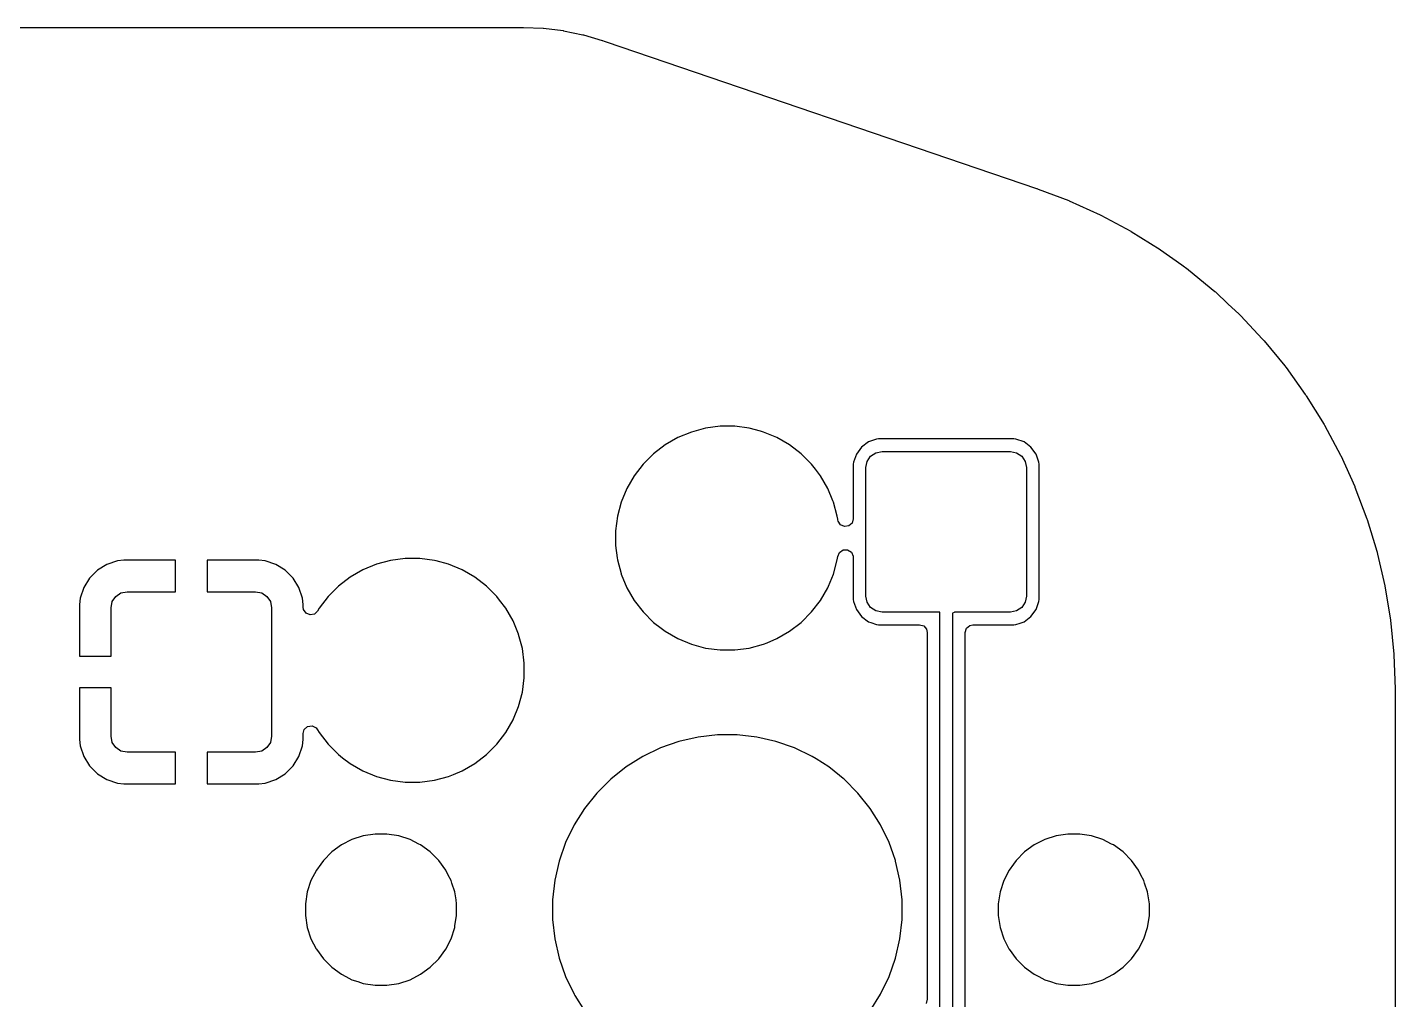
# Model space of a CAD drawing. Extents: x 51 to 261, y -150 to -32.
# Drawn here: x 132.66 to 154.38, y -72.04 to -56.6 of the extents above; entities that cross this region are included whole.
import ezdxf

# ---------------------------------------------------------------- set-up
doc = ezdxf.new("R2010")
doc.units = 0
doc.layers.add('BLACK', color=7, linetype='CONTINUOUS')

msp = doc.modelspace()

# ---------------------------------------------------------------- linework, layer by layer
at = {"layer": 'BLACK', "linetype": 'CONTINUOUS'}
for p, q in [((119.012952, -56.595913), (140.505016, -56.595913)), ((140.505016, -56.595913), (140.529388, -56.595913)), ((140.529388, -56.595913), (140.534476, -56.596017)), ((140.534476, -56.596017), (140.846647, -56.608837)), ((140.846647, -56.608837), (140.856791, -56.609672)), ((140.856791, -56.609672), (141.164315, -56.647738)), ((141.164315, -56.647738), (141.174351, -56.649401)), ((141.174351, -56.649401), (141.477741, -56.712569)), ((141.477741, -56.712569), (141.487583, -56.715044)), ((141.487583, -56.715044), (141.787348, -56.803645)), ((141.787348, -56.803645), (141.792119, -56.805162)), ((141.792119, -56.805162), (141.815131, -56.813004)), ((141.815131, -56.813004), (141.815131, -56.813003)), ((141.815131, -56.813003), (141.848648, -56.824425)), ((141.848648, -56.824425), (141.848687, -56.824437)), ((141.848687, -56.824437), (148.68402, -59.153588)), ((148.68402, -59.153588), (148.687834, -59.154958)), ((148.687834, -59.154958), (148.709592, -59.163175)), ((148.709592, -59.163175), (149.195787, -59.346789)), ((149.195787, -59.346789), (149.203234, -59.349882)), ((149.203234, -59.349882), (149.695751, -59.573664)), ((149.695751, -59.573664), (149.703005, -59.57725)), ((149.703005, -59.57725), (150.179847, -59.83273)), ((150.179847, -59.83273), (150.186862, -59.83679)), ((150.186862, -59.83679), (150.645974, -60.122865)), ((150.645974, -60.122865), (150.652678, -60.127352)), ((150.652678, -60.127352), (150.98807, -60.368118)), ((150.98807, -60.368118), (151.092129, -60.442818)), ((151.092129, -60.442818), (151.098556, -60.447757)), ((151.098556, -60.447757), (151.516458, -60.79126)), ((151.516458, -60.79126), (151.522548, -60.796609)), ((151.522548, -60.796609), (151.728487, -60.989762)), ((151.728487, -60.989762), (151.893278, -61.144323)), ((151.893278, -61.144323), (151.917106, -61.166671)), ((151.917106, -61.166671), (151.922827, -61.1724)), ((151.922827, -61.1724), (152.273553, -61.54734)), ((152.273553, -61.54734), (152.292372, -61.567458)), ((152.292372, -61.567458), (152.297711, -61.573554)), ((152.297711, -61.573554), (152.624393, -61.972072)), ((152.624393, -61.972072), (152.640645, -61.991897)), ((152.640645, -61.991897), (152.645557, -61.998304)), ((152.645557, -61.998304), (152.950871, -62.424811)), ((152.950871, -62.424811), (152.960453, -62.438196)), ((152.960453, -62.438196), (152.964952, -62.444938)), ((152.964952, -62.444938), (153.250405, -62.904413)), ((143.427293, -62.961745), (143.202468, -63.021987)), ((143.658033, -62.931368), (143.427293, -62.961745)), ((143.658038, -62.931367), (143.658033, -62.931368)), ((143.658044, -62.931367), (143.658038, -62.931367)), ((143.890788, -62.931367), (143.658044, -62.931367)), ((143.890793, -62.931367), (143.890788, -62.931367)), ((143.890798, -62.931368), (143.890793, -62.931367)), ((144.121538, -62.961745), (143.890798, -62.931368)), ((144.121541, -62.961745), (144.121538, -62.961745)), ((144.121542, -62.961746), (144.121541, -62.961745)), ((144.29894, -63.00928), (144.121542, -62.961746)), ((153.250405, -62.904413), (153.254456, -62.911434)), ((153.254456, -62.911434), (153.509301, -63.388615)), ((142.987439, -63.111055), (142.785891, -63.22742)), ((142.987455, -63.111047), (142.987439, -63.111055)), ((143.202468, -63.021987), (142.987455, -63.111047)), ((144.346363, -63.021987), (144.29894, -63.00928)), ((144.561376, -63.111047), (144.346363, -63.021987)), ((144.561392, -63.111055), (144.561376, -63.111047)), ((144.76294, -63.22742), (144.561392, -63.111055)), ((146.014172, -63.179603), (145.903691, -63.261142)), ((146.143774, -63.134252), (146.014172, -63.179603)), ((146.143776, -63.134252), (146.143774, -63.134252)), ((146.174548, -63.131367), (146.143776, -63.134252)), ((146.174552, -63.131367), (146.174548, -63.131367)), ((148.32428, -63.131367), (146.174552, -63.131367)), ((148.324284, -63.131367), (148.32428, -63.131367)), ((148.355056, -63.134252), (148.324284, -63.131367)), ((148.484659, -63.179603), (148.355056, -63.134252)), ((148.484661, -63.179604), (148.484659, -63.179603)), ((148.595141, -63.261142), (148.484661, -63.179604)), ((142.601229, -63.369115), (142.436664, -63.53368)), ((142.601236, -63.369109), (142.601229, -63.369115)), ((142.785875, -63.227431), (142.601236, -63.369109)), ((142.785891, -63.22742), (142.785875, -63.227431)), ((144.762943, -63.227422), (144.76294, -63.22742)), ((144.762948, -63.227425), (144.762943, -63.227422)), ((144.762954, -63.227429), (144.762948, -63.227425)), ((144.762956, -63.227431), (144.762954, -63.227429)), ((144.947595, -63.369109), (144.762956, -63.227431)), ((144.947602, -63.369115), (144.947595, -63.369109)), ((145.112167, -63.53368), (144.947602, -63.369115)), ((145.822152, -63.371623), (145.776801, -63.501225)), ((145.903691, -63.261142), (145.822152, -63.371623)), ((145.993827, -63.489283), (146.049104, -63.406555)), ((146.049104, -63.406555), (146.131832, -63.351278)), ((146.131832, -63.351278), (146.229416, -63.331867)), ((146.229416, -63.331867), (148.269416, -63.331867)), ((148.269416, -63.331867), (148.367, -63.351278)), ((148.367, -63.351278), (148.449728, -63.406555)), ((148.449728, -63.406555), (148.505005, -63.489283)), ((148.676679, -63.371622), (148.595141, -63.261142)), ((148.682054, -63.386984), (148.676679, -63.371622)), ((148.72203, -63.501225), (148.682054, -63.386984)), ((153.509301, -63.388615), (153.512883, -63.395886)), ((153.512883, -63.395886), (153.735993, -63.888664)), ((142.436658, -63.533687), (142.29498, -63.718326)), ((142.436664, -63.53368), (142.436658, -63.533687)), ((145.112173, -63.533687), (145.112167, -63.53368)), ((145.173946, -63.614192), (145.112173, -63.533687)), ((145.253858, -63.718335), (145.173946, -63.614192)), ((145.776801, -63.501227), (145.773916, -63.531999)), ((145.773916, -63.531999), (145.773916, -64.400069)), ((145.776801, -63.501225), (145.776801, -63.501227)), ((145.974416, -63.586867), (145.993827, -63.489283)), ((145.974416, -65.626867), (145.974416, -63.586867)), ((148.505005, -63.489283), (148.524416, -63.586867)), ((148.524416, -63.586867), (148.524416, -65.626867)), ((148.72203, -63.501227), (148.72203, -63.501225)), ((148.724916, -63.531999), (148.72203, -63.501227)), ((148.724916, -65.681734), (148.724916, -63.531999)), ((142.294969, -63.718342), (142.178604, -63.91989)), ((142.29498, -63.718326), (142.294969, -63.718342)), ((145.253862, -63.718342), (145.253858, -63.718335)), ((145.370227, -63.91989), (145.253862, -63.718342)), ((142.178596, -63.919906), (142.089536, -64.134919)), ((142.178604, -63.91989), (142.178596, -63.919906)), ((145.370235, -63.919906), (145.370227, -63.91989)), ((145.451199, -64.115374), (145.370235, -63.919906)), ((153.735993, -63.888664), (153.739093, -63.896153)), ((153.739093, -63.896153), (153.929531, -64.402456)), ((142.089536, -64.134919), (142.029294, -64.359744)), ((145.459298, -64.134927), (145.451199, -64.115374)), ((145.519537, -64.359741), (145.459298, -64.134927)), ((142.029294, -64.359744), (141.998917, -64.590484)), ((145.52584, -64.407615), (145.519537, -64.359741)), ((145.526977, -64.416254), (145.52584, -64.407615)), ((145.530939, -64.435004), (145.526977, -64.416254)), ((145.568713, -64.493782), (145.530939, -64.435004)), ((145.632269, -64.522807), (145.568713, -64.493782)), ((145.701427, -64.512863), (145.632269, -64.522807)), ((145.754231, -64.467108), (145.701427, -64.512863)), ((145.773916, -64.400069), (145.754231, -64.467108)), ((153.929531, -64.402456), (153.932136, -64.410132)), ((153.932136, -64.410132), (154.084403, -64.912339)), ((141.998917, -64.590484), (141.998916, -64.590501)), ((141.998916, -64.590501), (141.998916, -64.823232)), ((141.998916, -64.823232), (141.998917, -64.823249)), ((141.998917, -64.823249), (142.024832, -65.020097)), ((145.526977, -64.997478), (145.555243, -64.933582)), ((145.555243, -64.933582), (145.613568, -64.895111)), ((145.613568, -64.895111), (145.683432, -64.89428)), ((145.683432, -64.89428), (145.742656, -64.931352)), ((145.742656, -64.931352), (145.772435, -64.994557)), ((154.084403, -64.912339), (154.089097, -64.927819)), ((154.089097, -64.927819), (154.091193, -64.935647)), ((154.091193, -64.935647), (154.097685, -64.963498)), ((133.920858, -65.123462), (133.770642, -65.216117)), ((133.920863, -65.12346), (133.920858, -65.123462)), ((134.088394, -65.067946), (133.920863, -65.12346)), ((134.19179, -65.057383), (134.088394, -65.067946)), ((134.191806, -65.057382), (134.19179, -65.057383)), ((135.01211, -65.057382), (134.191806, -65.057382)), ((135.01211, -65.557382), (135.01211, -65.057382)), ((136.332428, -65.057382), (135.51211, -65.057382)), ((135.51211, -65.057382), (135.51211, -65.557382)), ((136.435825, -65.067946), (136.332428, -65.057382)), ((136.603356, -65.12346), (136.435825, -65.067946)), ((136.603361, -65.123462), (136.603356, -65.12346)), ((136.753577, -65.216117), (136.603361, -65.123462)), ((138.202468, -65.121987), (137.987455, -65.211047)), ((138.427293, -65.061745), (138.202468, -65.121987)), ((138.658033, -65.031368), (138.427293, -65.061745)), ((138.658038, -65.031367), (138.658033, -65.031368)), ((138.658044, -65.031367), (138.658038, -65.031367)), ((138.890788, -65.031367), (138.658044, -65.031367)), ((138.890793, -65.031367), (138.890788, -65.031367)), ((138.890798, -65.031368), (138.890793, -65.031367)), ((139.121538, -65.061745), (138.890798, -65.031368)), ((139.121541, -65.061745), (139.121538, -65.061745)), ((139.121542, -65.061746), (139.121541, -65.061745)), ((139.150293, -65.06945), (139.121542, -65.061746)), ((139.346363, -65.121987), (139.150293, -65.06945)), ((139.561376, -65.211047), (139.346363, -65.121987)), ((142.024832, -65.020097), (142.029295, -65.053993)), ((142.029295, -65.053993), (142.087319, -65.270542)), ((145.459298, -65.278807), (145.519537, -65.053993)), ((145.519537, -65.053993), (145.526977, -64.997478)), ((145.772435, -64.994557), (145.773916, -65.013664)), ((145.773916, -65.013664), (145.773916, -65.681734)), ((154.097685, -64.963498), (154.213993, -65.462469)), ((133.645845, -65.340914), (133.55319, -65.49113)), ((133.770642, -65.216117), (133.645845, -65.340914)), ((136.878374, -65.340914), (136.753577, -65.216117)), ((136.971029, -65.49113), (136.878374, -65.340914)), ((137.785875, -65.327431), (137.601236, -65.469109)), ((137.785891, -65.32742), (137.785875, -65.327431)), ((137.987439, -65.211055), (137.785891, -65.32742)), ((137.987455, -65.211047), (137.987439, -65.211055)), ((139.561392, -65.211055), (139.561376, -65.211047)), ((139.76294, -65.32742), (139.561392, -65.211055)), ((139.762943, -65.327422), (139.76294, -65.32742)), ((139.762948, -65.327425), (139.762943, -65.327422)), ((139.762954, -65.327429), (139.762948, -65.327425)), ((139.762956, -65.327431), (139.762954, -65.327429)), ((139.947595, -65.469109), (139.762956, -65.327431)), ((142.087319, -65.270542), (142.089536, -65.278814)), ((142.089536, -65.278814), (142.178596, -65.493827)), ((145.380473, -65.469111), (145.459295, -65.278814)), ((145.459294, -65.278814), (145.459298, -65.278807)), ((145.459295, -65.278814), (145.459294, -65.278814)), ((133.553188, -65.491135), (133.497674, -65.658666)), ((133.55319, -65.49113), (133.553188, -65.491135)), ((134.061798, -65.63207), (134.144526, -65.576793)), ((134.144526, -65.576793), (134.24211, -65.557382)), ((134.24211, -65.557382), (135.01211, -65.557382)), ((135.51211, -65.557382), (136.28211, -65.557382)), ((136.28211, -65.557382), (136.379694, -65.576793)), ((136.379694, -65.576793), (136.462422, -65.63207)), ((136.971031, -65.491135), (136.971029, -65.49113)), ((137.026545, -65.658666), (136.971031, -65.491135)), ((137.601229, -65.469115), (137.436664, -65.63368)), ((137.601236, -65.469109), (137.601229, -65.469115)), ((139.947602, -65.469115), (139.947595, -65.469109)), ((140.112167, -65.63368), (139.947602, -65.469115)), ((142.178596, -65.493827), (142.178604, -65.493843)), ((142.178604, -65.493843), (142.294969, -65.695391)), ((145.253858, -65.695399), (145.370231, -65.493836)), ((145.370231, -65.493836), (145.380473, -65.469111)), ((154.213993, -65.462469), (154.215574, -65.470419)), ((154.215574, -65.470419), (154.303693, -66.004142)), ((133.497674, -65.658666), (133.48711, -65.762063)), ((133.48711, -65.762063), (133.48711, -66.582382)), ((133.98711, -65.812382), (134.006521, -65.714798)), ((133.98711, -66.582382), (133.98711, -65.812382)), ((134.006521, -65.714798), (134.061798, -65.63207)), ((136.462422, -65.63207), (136.517699, -65.714798)), ((136.517699, -65.714798), (136.53711, -65.812382)), ((136.53711, -65.812382), (136.53711, -67.852382)), ((137.037108, -65.762063), (137.026545, -65.658666)), ((137.037109, -65.762078), (137.037108, -65.762063)), ((137.037109, -65.802195), (137.037109, -65.762078)), ((137.043928, -65.84275), (137.037109, -65.802195)), ((137.294966, -65.818347), (137.268495, -65.864196)), ((137.29498, -65.818326), (137.294966, -65.818347)), ((137.436658, -65.633687), (137.29498, -65.818326)), ((137.436664, -65.63368), (137.436658, -65.633687)), ((140.112173, -65.633687), (140.112167, -65.63368)), ((140.156827, -65.691881), (140.112173, -65.633687)), ((140.253858, -65.818335), (140.156827, -65.691881)), ((140.253862, -65.818342), (140.253858, -65.818335)), ((140.370227, -66.01989), (140.253862, -65.818342)), ((142.294969, -65.695391), (142.29498, -65.695407)), ((142.29498, -65.695407), (142.436658, -65.880046)), ((145.112172, -65.880048), (145.253858, -65.695399)), ((145.773916, -65.681734), (145.776801, -65.712506)), ((145.776801, -65.712506), (145.776801, -65.712508)), ((145.776801, -65.712508), (145.822152, -65.84211)), ((145.993827, -65.724451), (145.974416, -65.626867)), ((146.049104, -65.807179), (145.993827, -65.724451)), ((146.131832, -65.862456), (146.049104, -65.807179)), ((148.449728, -65.807179), (148.367, -65.862456)), ((148.505005, -65.724451), (148.449728, -65.807179)), ((148.524416, -65.626867), (148.505005, -65.724451)), ((148.676679, -65.842112), (148.699733, -65.776227)), ((148.699733, -65.776227), (148.72203, -65.712508)), ((148.72203, -65.712506), (148.724916, -65.681734)), ((148.72203, -65.712508), (148.72203, -65.712506)), ((137.084456, -65.899665), (137.043928, -65.84275)), ((137.149321, -65.925633), (137.084456, -65.899665)), ((137.217928, -65.912411), (137.149321, -65.925633)), ((137.268495, -65.864196), (137.217928, -65.912411)), ((140.370235, -66.019906), (140.370227, -66.01989)), ((140.457535, -66.230671), (140.370235, -66.019906)), ((142.436658, -65.880046), (142.436664, -65.880053)), ((142.436664, -65.880053), (142.601229, -66.044618)), ((142.601229, -66.044618), (142.601236, -66.044624)), ((142.601236, -66.044624), (142.724657, -66.139328)), ((144.762948, -66.186309), (144.947597, -66.044623)), ((144.947597, -66.044623), (145.112172, -65.880048)), ((145.822152, -65.84211), (145.822153, -65.842112)), ((145.822153, -65.842112), (145.903691, -65.952592)), ((145.903691, -65.952592), (146.014171, -66.03413)), ((146.014171, -66.03413), (146.052172, -66.047427)), ((146.229416, -65.881867), (146.131832, -65.862456)), ((147.149416, -65.881867), (146.229416, -65.881867)), ((147.149416, -72.165162), (147.149416, -65.881867)), ((147.375558, -65.885598), (147.349416, -65.896426)), ((147.349416, -65.896426), (147.349416, -72.206584)), ((147.379289, -65.881867), (147.375558, -65.885598)), ((148.269416, -65.881867), (147.379289, -65.881867)), ((148.367, -65.862456), (148.269416, -65.881867)), ((148.420737, -66.056498), (148.484661, -66.03413)), ((148.484661, -66.03413), (148.595141, -65.952592)), ((148.595141, -65.952592), (148.676679, -65.842112)), ((154.303693, -66.004142), (154.304751, -66.012178)), ((154.304751, -66.012178), (154.357812, -66.55051)), ((140.459298, -66.234927), (140.457535, -66.230671)), ((140.519537, -66.459741), (140.459298, -66.234927)), ((142.724657, -66.139328), (142.785884, -66.186309)), ((142.785884, -66.186309), (142.785891, -66.186313)), ((142.785891, -66.186313), (142.987439, -66.302678)), ((144.561385, -66.302682), (144.762948, -66.186309)), ((146.052172, -66.047427), (146.143775, -66.079481)), ((146.143775, -66.079481), (146.174548, -66.082367)), ((146.174548, -66.082367), (146.174552, -66.082367)), ((146.174552, -66.082367), (146.824916, -66.082367)), ((146.824916, -66.082367), (146.891955, -66.102052)), ((146.891955, -66.102052), (146.93771, -66.154856)), ((146.93771, -66.154856), (146.948916, -66.206367)), ((146.948916, -66.206367), (146.948916, -72.030751)), ((147.549916, -66.206367), (147.569601, -66.139328)), ((147.549916, -70.51238), (147.549916, -66.206367)), ((147.569601, -66.139328), (147.622405, -66.093573)), ((147.622405, -66.093573), (147.673916, -66.082367)), ((147.673916, -66.082367), (148.324284, -66.082367)), ((148.324284, -66.082367), (148.355055, -66.079481)), ((148.355055, -66.079481), (148.355057, -66.079481)), ((148.355057, -66.079481), (148.420737, -66.056498)), ((140.549916, -66.690495), (140.519537, -66.459741)), ((142.987439, -66.302678), (142.987455, -66.302686)), ((142.987455, -66.302686), (143.202468, -66.391746)), ((143.202468, -66.391746), (143.20247, -66.391746)), ((143.20247, -66.391746), (143.202476, -66.391749)), ((143.202476, -66.391749), (143.42729, -66.451988)), ((143.42729, -66.451988), (143.658044, -66.482367)), ((143.890788, -66.482367), (144.121542, -66.451988)), ((144.121542, -66.451988), (144.346356, -66.391749)), ((144.346356, -66.391749), (144.404369, -66.367719)), ((144.404369, -66.367719), (144.561376, -66.302686)), ((144.561376, -66.302686), (144.561379, -66.302684)), ((144.561379, -66.302684), (144.561385, -66.302682)), ((133.48711, -66.582382), (133.98711, -66.582382)), ((140.549916, -66.923239), (140.549916, -66.690495)), ((143.658044, -66.482367), (143.658051, -66.482367)), ((143.658051, -66.482367), (143.890781, -66.482367)), ((143.890781, -66.482367), (143.890788, -66.482367)), ((154.357812, -66.55051), (154.358343, -66.558598)), ((154.358343, -66.558598), (154.376175, -67.100959)), ((133.98711, -67.082382), (133.487111, -67.082382)), ((133.487111, -67.082382), (133.487111, -67.9027)), ((133.98711, -67.852382), (133.98711, -67.082382)), ((140.519537, -67.153993), (140.549916, -66.923239)), ((154.376175, -67.100959), (154.376242, -67.105011)), ((154.376242, -67.105011), (154.384963, -115.159815)), ((140.459298, -67.378807), (140.519537, -67.153993)), ((140.377035, -67.577411), (140.459295, -67.378814)), ((140.459294, -67.378814), (140.459298, -67.378807)), ((140.459295, -67.378814), (140.459294, -67.378814)), ((137.037109, -67.81154), (137.056793, -67.744501)), ((137.056793, -67.744501), (137.109596, -67.698745)), ((137.109596, -67.698745), (137.178755, -67.688801)), ((137.178755, -67.688801), (137.242311, -67.717825)), ((137.242311, -67.717825), (137.268495, -67.749538)), ((137.268495, -67.749538), (137.294966, -67.795386)), ((140.253858, -67.795399), (140.370231, -67.593836)), ((140.370231, -67.593836), (140.377035, -67.577411)), ((133.487111, -67.9027), (133.497674, -68.006097)), ((134.006521, -67.949966), (133.98711, -67.852382)), ((134.061798, -68.032694), (134.006521, -67.949966)), ((136.517699, -67.949966), (136.462422, -68.032694)), ((136.53711, -67.852382), (136.517699, -67.949966)), ((137.026545, -68.006097), (137.037109, -67.9027)), ((137.037109, -67.9027), (137.037109, -67.81154)), ((137.294966, -67.795386), (137.294974, -67.795399)), ((137.294974, -67.795399), (137.294979, -67.795405)), ((137.294979, -67.795405), (137.29498, -67.795407)), ((137.29498, -67.795407), (137.436658, -67.980046)), ((137.436658, -67.980046), (137.436664, -67.980053)), ((137.436664, -67.980053), (137.601229, -68.144618)), ((139.947597, -68.144623), (140.112172, -67.980048)), ((140.112172, -67.980048), (140.253858, -67.795399)), ((143.004836, -67.935642), (142.710601, -68.0386)), ((143.004848, -67.935638), (143.004836, -67.935642)), ((143.308766, -67.866271), (143.004848, -67.935638)), ((143.308782, -67.866269), (143.308766, -67.866271)), ((143.618543, -67.831367), (143.308782, -67.866269)), ((143.618547, -67.831367), (143.618543, -67.831367)), ((143.930285, -67.831367), (143.618547, -67.831367)), ((143.930289, -67.831367), (143.930285, -67.831367)), ((144.240049, -67.866269), (143.930289, -67.831367)), ((144.240065, -67.866271), (144.240049, -67.866269)), ((144.543983, -67.935638), (144.240065, -67.866271)), ((144.543995, -67.935642), (144.543983, -67.935638)), ((144.83823, -68.0386), (144.543995, -67.935642)), ((133.497674, -68.006097), (133.553188, -68.173628)), ((133.553188, -68.173628), (133.55319, -68.173633)), ((133.55319, -68.173633), (133.645845, -68.323849)), ((134.144526, -68.087971), (134.061798, -68.032694)), ((134.24211, -68.107382), (134.144526, -68.087971)), ((135.01211, -68.107382), (134.24211, -68.107382)), ((135.01211, -68.60738), (135.01211, -68.107382)), ((136.28211, -68.107382), (135.51211, -68.107382)), ((135.51211, -68.107382), (135.51211, -68.607381)), ((136.379694, -68.087971), (136.28211, -68.107382)), ((136.462422, -68.032694), (136.379694, -68.087971)), ((136.878374, -68.323849), (136.971029, -68.173633)), ((136.971029, -68.173633), (136.971031, -68.173628)), ((136.971031, -68.173628), (137.026545, -68.006097)), ((137.601229, -68.144618), (137.601236, -68.144624)), ((137.601236, -68.144624), (137.665204, -68.193708)), ((137.665204, -68.193708), (137.785884, -68.286309)), ((139.762948, -68.286309), (139.947597, -68.144623)), ((142.429741, -68.173855), (142.165784, -68.33971)), ((142.710601, -68.0386), (142.429741, -68.173855)), ((145.11909, -68.173855), (144.83823, -68.0386)), ((145.182108, -68.213452), (145.11909, -68.173855)), ((145.383049, -68.339711), (145.182108, -68.213452)), ((133.645845, -68.323849), (133.770642, -68.448646)), ((136.753577, -68.448646), (136.878374, -68.323849)), ((137.785884, -68.286309), (137.785891, -68.286313)), ((137.785891, -68.286313), (137.987439, -68.402678)), ((137.987439, -68.402678), (137.987455, -68.402686)), ((137.987455, -68.402686), (138.202468, -68.491746)), ((139.425903, -68.4588), (139.561376, -68.402686)), ((139.561376, -68.402686), (139.561379, -68.402684)), ((139.561379, -68.402684), (139.561385, -68.402682)), ((139.561385, -68.402682), (139.762948, -68.286309)), ((142.165784, -68.33971), (141.922057, -68.534075)), ((145.553495, -68.475637), (145.383049, -68.339711)), ((133.770642, -68.448646), (133.920858, -68.541301)), ((133.920858, -68.541301), (133.920863, -68.541303)), ((133.920863, -68.541303), (134.088394, -68.596817)), ((134.088394, -68.596817), (134.191797, -68.607381)), ((134.191797, -68.607381), (135.012109, -68.607381)), ((135.012109, -68.607381), (135.01211, -68.60738)), ((135.51211, -68.607381), (136.332414, -68.607381)), ((136.332414, -68.607381), (136.332428, -68.60738)), ((136.332428, -68.60738), (136.435825, -68.596817)), ((136.435825, -68.596817), (136.603356, -68.541303)), ((136.603356, -68.541303), (136.603361, -68.541301)), ((136.603361, -68.541301), (136.753577, -68.448646)), ((138.202468, -68.491746), (138.20247, -68.491746)), ((138.20247, -68.491746), (138.202476, -68.491749)), ((138.202476, -68.491749), (138.42729, -68.551988)), ((138.42729, -68.551988), (138.658044, -68.582367)), ((138.658044, -68.582367), (138.658051, -68.582367)), ((138.658051, -68.582367), (138.890781, -68.582367)), ((138.890781, -68.582367), (138.890788, -68.582367)), ((138.890788, -68.582367), (139.121542, -68.551988)), ((139.121542, -68.551988), (139.346356, -68.491749)), ((139.346356, -68.491749), (139.425903, -68.4588)), ((141.922057, -68.534075), (141.701624, -68.754508)), ((145.612576, -68.522753), (145.553495, -68.475637)), ((145.626775, -68.534076), (145.612576, -68.522753)), ((145.847207, -68.754508), (145.626775, -68.534076)), ((141.701624, -68.754508), (141.507259, -68.998235)), ((146.041572, -68.998234), (145.847207, -68.754508)), ((141.507259, -68.998235), (141.341404, -69.262192)), ((146.207426, -69.26219), (146.041572, -68.998234)), ((141.341404, -69.262192), (141.206149, -69.543052)), ((146.342684, -69.543056), (146.207426, -69.26219)), ((137.813579, -69.494321), (137.645216, -69.580107)), ((137.993297, -69.435926), (137.813579, -69.494321)), ((138.17993, -69.406367), (137.993297, -69.435926)), ((138.179935, -69.406367), (138.17993, -69.406367)), ((138.368897, -69.406367), (138.179935, -69.406367)), ((138.368902, -69.406367), (138.368897, -69.406367)), ((138.555534, -69.435926), (138.368902, -69.406367)), ((138.735252, -69.494321), (138.555534, -69.435926)), ((138.875277, -69.565668), (138.735252, -69.494321)), ((148.813579, -69.494321), (148.645216, -69.580107)), ((148.993297, -69.435926), (148.813579, -69.494321)), ((149.17993, -69.406367), (148.993297, -69.435926)), ((149.179935, -69.406367), (149.17993, -69.406367)), ((149.368897, -69.406367), (149.179935, -69.406367)), ((149.368902, -69.406367), (149.368897, -69.406367)), ((149.555534, -69.435926), (149.368902, -69.406367)), ((149.735252, -69.494321), (149.555534, -69.435926)), ((149.875277, -69.565668), (149.735252, -69.494321)), ((137.49234, -69.691179), (137.358728, -69.824791)), ((137.645216, -69.580107), (137.49234, -69.691179)), ((138.903615, -69.580107), (138.875277, -69.565668)), ((139.056489, -69.691177), (138.903615, -69.580107)), ((139.190106, -69.824794), (139.056489, -69.691177)), ((141.206149, -69.543052), (141.103191, -69.837287)), ((146.40409, -69.718544), (146.342684, -69.543056)), ((146.442481, -69.828261), (146.40409, -69.718544)), ((148.49234, -69.691179), (148.358728, -69.824791)), ((148.645216, -69.580107), (148.49234, -69.691179)), ((149.903615, -69.580107), (149.875277, -69.565668)), ((150.056489, -69.691177), (149.903615, -69.580107)), ((150.190106, -69.824794), (150.056489, -69.691177)), ((137.316448, -69.882984), (137.247656, -69.977667)), ((137.358726, -69.824794), (137.316448, -69.882984)), ((137.358728, -69.824792), (137.358726, -69.824794)), ((137.358728, -69.824791), (137.358728, -69.824792)), ((139.301176, -69.977668), (139.190106, -69.824794)), ((141.103187, -69.837299), (141.03382, -70.141217)), ((141.103191, -69.837287), (141.103187, -69.837299)), ((146.445644, -69.837299), (146.442481, -69.828261)), ((146.515012, -70.141221), (146.445644, -69.837299)), ((148.316448, -69.882984), (148.247656, -69.977667)), ((148.358726, -69.824794), (148.316448, -69.882984)), ((148.358728, -69.824792), (148.358726, -69.824794)), ((148.358728, -69.824791), (148.358728, -69.824792)), ((150.301176, -69.977668), (150.190106, -69.824794)), ((137.16187, -70.14603), (137.103475, -70.325748)), ((137.247656, -69.977667), (137.16187, -70.14603)), ((139.341706, -70.057214), (139.301176, -69.977668)), ((139.386961, -70.14603), (139.341706, -70.057214)), ((139.386961, -70.146032), (139.386961, -70.14603)), ((139.386963, -70.146035), (139.386961, -70.146032)), ((139.399802, -70.185549), (139.386963, -70.146035)), ((141.033818, -70.141233), (140.998916, -70.450993)), ((141.03382, -70.141217), (141.033818, -70.141233)), ((146.549916, -70.450998), (146.515012, -70.141221)), ((148.16187, -70.14603), (148.103475, -70.325748)), ((148.247656, -69.977667), (148.16187, -70.14603)), ((150.341706, -70.057214), (150.301176, -69.977668)), ((150.386961, -70.14603), (150.341706, -70.057214)), ((150.386961, -70.146032), (150.386961, -70.14603)), ((150.386963, -70.146035), (150.386961, -70.146032)), ((150.399802, -70.185549), (150.386963, -70.146035)), ((137.103475, -70.325748), (137.073916, -70.51238)), ((139.445356, -70.325748), (139.399802, -70.185549)), ((139.465193, -70.450993), (139.445356, -70.325748)), ((148.103475, -70.325748), (148.073916, -70.51238)), ((150.445356, -70.325748), (150.399802, -70.185549)), ((150.474916, -70.51238), (150.445356, -70.325748)), ((137.073916, -70.51238), (137.073916, -70.701353)), ((139.474916, -70.51238), (139.465193, -70.450993)), ((139.474916, -70.701353), (139.474916, -70.51238)), ((140.998916, -70.450993), (140.998916, -70.76274)), ((146.549916, -70.762736), (146.549916, -70.450998)), ((147.549916, -72.167022), (147.549916, -70.51238)), ((148.073916, -70.51238), (148.073916, -70.701353)), ((150.474916, -70.701353), (150.474916, -70.51238)), ((137.073916, -70.701353), (137.103475, -70.887985)), ((139.44889, -70.86567), (139.474916, -70.701353)), ((140.998916, -70.76274), (141.033818, -71.0725)), ((146.515012, -71.072513), (146.549916, -70.762736)), ((148.073916, -70.701353), (148.103475, -70.887985)), ((150.44889, -70.86567), (150.474916, -70.701353)), ((137.103475, -70.887985), (137.16187, -71.067703)), ((139.386963, -71.067699), (139.445356, -70.887985)), ((139.445356, -70.887985), (139.44889, -70.86567)), ((148.103475, -70.887985), (148.16187, -71.067703)), ((150.386963, -71.067699), (150.445356, -70.887985)), ((150.445356, -70.887985), (150.44889, -70.86567)), ((137.16187, -71.067703), (137.243051, -71.227028)), ((137.243051, -71.227028), (137.247656, -71.236066)), ((137.247656, -71.236066), (137.358726, -71.38894)), ((139.190106, -71.38894), (139.301176, -71.236066)), ((139.301176, -71.236066), (139.386963, -71.067699)), ((141.033818, -71.0725), (141.03382, -71.072516)), ((141.03382, -71.072516), (141.103187, -71.376434)), ((146.445644, -71.376435), (146.515012, -71.072513)), ((148.16187, -71.067703), (148.243051, -71.227028)), ((148.243051, -71.227028), (148.247656, -71.236066)), ((148.247656, -71.236066), (148.358726, -71.38894)), ((150.190106, -71.38894), (150.301176, -71.236066)), ((150.301176, -71.236066), (150.386963, -71.067699)), ((137.358726, -71.38894), (137.492343, -71.522557)), ((139.056489, -71.522557), (139.190106, -71.38894)), ((141.103187, -71.376434), (141.103191, -71.376446)), ((141.103191, -71.376446), (141.206149, -71.670681)), ((146.342684, -71.670678), (146.445644, -71.376435)), ((148.358726, -71.38894), (148.492343, -71.522557)), ((150.056489, -71.522557), (150.190106, -71.38894)), ((137.492343, -71.522557), (137.645217, -71.633627)), ((137.645217, -71.633627), (137.717934, -71.670678)), ((137.717934, -71.670678), (137.813579, -71.719412)), ((138.735248, -71.719414), (138.903615, -71.633627)), ((138.903615, -71.633627), (139.056489, -71.522557)), ((141.206149, -71.670681), (141.341404, -71.951541)), ((146.207426, -71.951544), (146.342684, -71.670678)), ((148.492343, -71.522557), (148.645217, -71.633627)), ((148.645217, -71.633627), (148.717934, -71.670678)), ((148.717934, -71.670678), (148.813579, -71.719412)), ((149.735248, -71.719414), (149.903615, -71.633627)), ((149.903615, -71.633627), (150.056489, -71.522557)), ((137.813579, -71.719412), (137.813581, -71.719412)), ((137.813581, -71.719412), (137.813584, -71.719414)), ((137.813584, -71.719414), (137.904037, -71.748804)), ((137.904037, -71.748804), (137.993297, -71.777807)), ((137.993297, -71.777807), (138.17993, -71.807367)), ((138.17993, -71.807367), (138.179935, -71.807367)), ((138.179935, -71.807367), (138.368902, -71.807367)), ((138.368902, -71.807367), (138.555534, -71.777807)), ((138.555534, -71.777807), (138.557208, -71.777263)), ((138.557208, -71.777263), (138.735248, -71.719414)), ((148.813579, -71.719412), (148.813581, -71.719412)), ((148.813581, -71.719412), (148.813584, -71.719414)), ((148.813584, -71.719414), (148.904037, -71.748804)), ((148.904037, -71.748804), (148.993297, -71.777807)), ((148.993297, -71.777807), (149.17993, -71.807367)), ((149.17993, -71.807367), (149.179935, -71.807367)), ((149.179935, -71.807367), (149.368902, -71.807367)), ((149.368902, -71.807367), (149.555534, -71.777807)), ((149.555534, -71.777807), (149.557208, -71.777263)), ((149.557208, -71.777263), (149.735248, -71.719414)), ((141.341404, -71.951541), (141.351606, -71.967777)), ((141.351606, -71.967777), (141.50726, -72.2155)), ((146.041572, -72.2155), (146.207426, -71.951544)), ((146.948916, -72.030751), (146.929231, -72.09779))]:
    msp.add_line(p, q, dxfattribs=at)

doc.saveas('drawing.dxf')
